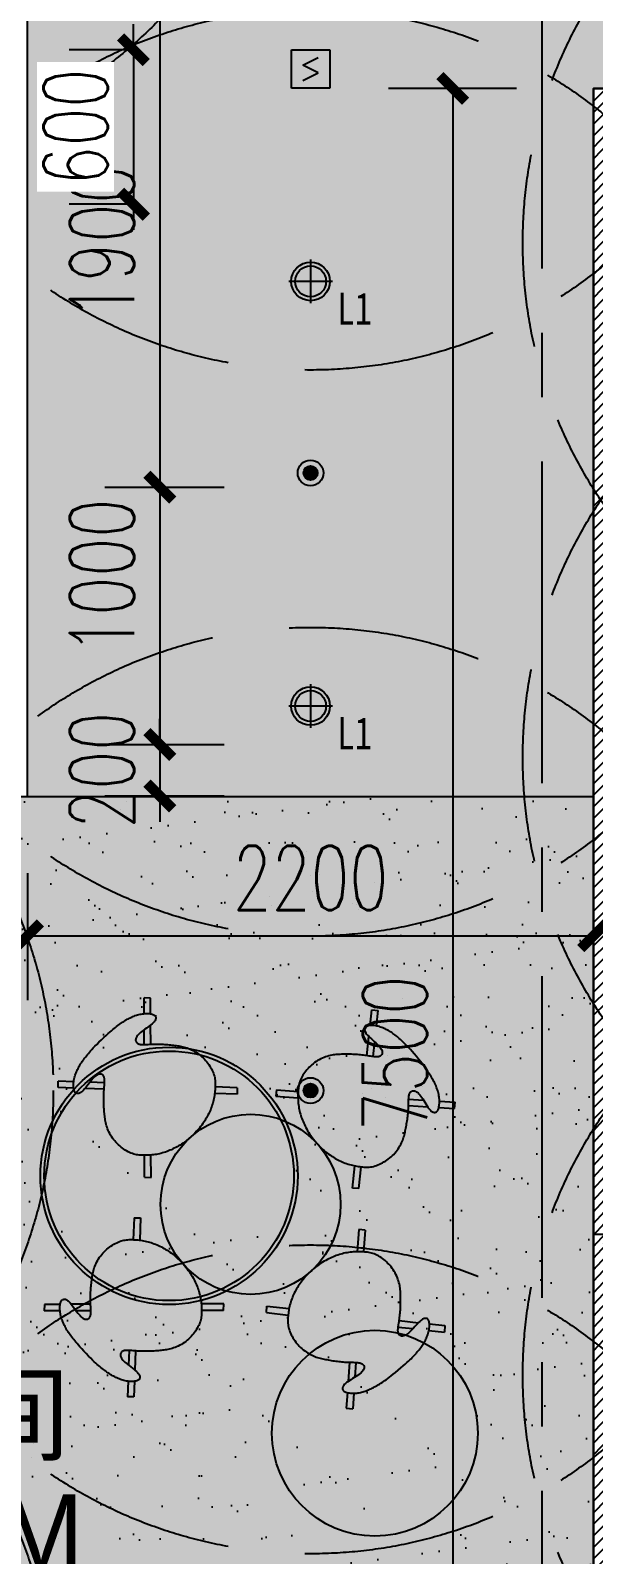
# Model space of a CAD drawing. Header units: millimetres. Extents: x -86392818 to -86307589, y 1129347621 to 1129375919.
# Drawn here: x -86321078 to -86318889, y 1129352624 to 1129358546 of the extents above; entities that cross this region are included whole.
import ezdxf
from ezdxf.enums import TextEntityAlignment as Align

# ---------------------------------------------------------------- set-up
doc = ezdxf.new("R2010")
doc.units = ezdxf.units.MM
doc.header["$LTSCALE"] = 1000
doc.linetypes.add('CENTER', pattern=[2, 1.25, -0.25, 0.25, -0.25])
doc.linetypes.add('DASH', pattern=[0.35, 0.25, -0.1])
doc.layers.get('Defpoints').update_dxf_attribs({"color": 250})
for name, color, linetype in [('A—墙体-填充', 8, 'Continuous'), ('A—轴线', 1, 'CENTER'), ('C—平顶—喷淋', 5, 'Continuous'), ('C—平顶—填充01(线状)', 8, 'Continuous'), ('C—平顶—灯具', 1, 'Continuous'), ('C—平顶—烟感 温感', 3, 'Continuous'), ('C—平顶—轮廓线', 4, 'Continuous'), ('F—地坪—hatch', 8, 'Continuous'), ('F—地坪—分格', 5, 'Continuous'), ('I—平面—移动家具', 165, 'Continuous'), ('p—平面—文字', 40, 'Continuous'), ('P—平面—移动家具', 165, 'Continuous'), ('P—隔墙—石膏板墙（到顶）', 2, 'Continuous'), ('TEXT\u3000文字', 4, 'Continuous'), ('WALL-DIM', 3, 'Continuous'), ('家具尺寸', 165, 'Continuous')]:
    doc.layers.add(name, color=color, linetype=linetype)
doc.styles.add('_TCH_DIM_T3', font='SIMPLEX', dxfattribs={"width": 0.705882, "bigfont": 'GBCBIG'})
doc.styles.add('HZTXT', font='t.shx', dxfattribs={"bigfont": 'hztxt.shx'})
doc.styles.add('MtXpl_', font='simhei.ttf')
doc.styles.add('黑体', font='simhei.ttf')
doc.dimstyles.new('WALL-DIM', dxfattribs={"dimtxt": 250, "dimasz": 100, "dimexe": 250, "dimexo": 300, "dimgap": 100, "dimtad": 1, "dimdec": 0, "dimzin": 0, "dimdsep": 46, "dimtxsty": '_TCH_DIM_T3', "dimblk": 'ARCHTICK', "dimcen": 0.09, "dimclrd": 1, "dimclre": 1, "dimclrt": 7, "dimazin": 2, "dimtfac": 1, "dimtdec": 0, "dimtix": 1, "dimtmove": 2, "dimatfit": 3, "dimfxl": 500, "dimfxlon": 1, "dimtolj": 1, "dimtzin": 0, "dimarcsym": 0})

# ---------------------------------------------------------------- blocks, each defined once
blk = doc.blocks.new('pantry_1')
at = {"layer": 'P—平面—移动家具'}
for p, q in [((-242.2, 500.7), (-224.6, 518.4)), ((-200.8, 456.2), (-242.2, 500.7)), ((-183, 473.8), (-224.6, 518.4)), ((-181.8, 474.8), (-185.7, 471.6)), ((-177.8, 477.7), (-181.8, 474.8)), ((-173.8, 480.5), (-177.8, 477.7)), ((-169.6, 483), (-173.8, 480.5)), ((-165.5, 485.4), (-169.6, 483)), ((-161.2, 487.7), (-165.5, 485.4)), ((-156.9, 489.8), (-161.2, 487.7)), ((-152.5, 491.8), (-156.9, 489.8)), ((-148.1, 493.6), (-152.5, 491.8)), ((-143.6, 495.4), (-148.1, 493.6)), ((-139, 497.1), (-143.6, 495.4)), ((-134.4, 498.6), (-139, 497.1)), ((-129.7, 500.1), (-134.4, 498.6)), ((-124.9, 501.5), (-129.7, 500.1)), ((-120, 502.8), (-124.9, 501.5)), ((-115, 504), (-120, 502.8)), ((-109.9, 505.1), (-115, 504)), ((-104.7, 506.1), (-109.9, 505.1)), ((-99.4, 507.1), (-104.7, 506.1)), ((-93.9, 507.9), (-99.4, 507.1)), ((-88.4, 508.7), (-93.9, 507.9)), ((-82.7, 509.5), (-88.4, 508.7)), ((-76.8, 510.2), (-82.7, 509.5)), ((-70.8, 510.8), (-76.8, 510.2)), ((-64.7, 511.4), (-70.8, 510.8)), ((-58.5, 511.9), (-64.7, 511.4)), ((-51.8, 512.3), (-58.5, 511.9)), ((-44.6, 512.7), (-51.8, 512.3)), ((-36.6, 513), (-44.6, 512.7)), ((-27.5, 513.2), (-36.6, 513)), ((-17.2, 513.3), (-27.5, 513.2)), ((-5.4, 513.3), (-17.2, 513.3)), ((8, 513.1), (-5.4, 513.3)), ((21.5, 512.9), (8, 513.1)), ((33.3, 512.5), (21.5, 512.9)), ((43.6, 512.1), (33.3, 512.5)), ((52.6, 511.6), (43.6, 512.1)), ((60.6, 511.1), (52.6, 511.6)), ((67.8, 510.5), (60.6, 511.1)), ((74.5, 509.8), (67.8, 510.5)), ((80.7, 509.1), (74.5, 509.8)), ((86.8, 508.3), (80.7, 509.1)), ((92.8, 507.5), (86.8, 508.3)), ((98.6, 506.6), (92.8, 507.5)), ((104.3, 505.7), (98.6, 506.6)), ((109.8, 504.7), (104.3, 505.7)), ((115.2, 503.7), (109.8, 504.7)), ((120.5, 502.6), (115.2, 503.7)), ((125.7, 501.4), (120.5, 502.6)), ((130.8, 500.1), (125.7, 501.4)), ((135.7, 498.8), (130.8, 500.1)), ((140.5, 497.3), (135.7, 498.8)), ((145.3, 495.8), (140.5, 497.3)), ((149.9, 494.2), (145.3, 495.8)), ((154.5, 492.5), (149.9, 494.2)), ((159, 490.7), (154.5, 492.5)), ((163.4, 488.8), (159, 490.7)), ((167.8, 486.8), (163.4, 488.8)), ((172.1, 484.6), (167.8, 486.8)), ((176.4, 482.4), (172.1, 484.6)), ((180.6, 480), (176.4, 482.4)), ((184.7, 477.5), (180.6, 480)), ((188.7, 474.8), (184.7, 477.5)), ((192.7, 471.9), (188.7, 474.8)), ((197.7, 467.8), (240.7, 511.2)), ((214.9, 449.7), (257.7, 492.9)), ((257.7, 492.9), (240.7, 511.2)), ((-208, 443), (-208.3, 440.6)), ((-208.3, 440.6), (-208.3, 438.4)), ((-208.3, 438.4), (-207.8, 436.4)), ((-207.2, 445.6), (-208, 443)), ((-207.8, 436.4), (-207.1, 434.5)), ((-205.9, 448.5), (-207.2, 445.6)), ((-207.1, 434.5), (-206, 432.7)), ((-206, 432.7), (-204.6, 431.1)), ((-204.2, 451.5), (-205.9, 448.5)), ((-204.6, 431.1), (-203.1, 429.5)), ((-201.9, 454.7), (-204.2, 451.5)), ((-203.1, 429.5), (-201.2, 428.1)), ((-199.3, 458.1), (-201.9, 454.7)), ((-201.2, 428.1), (-198.9, 426.9)), ((-196.3, 461.5), (-199.3, 458.1)), ((-198.9, 426.9), (-196.2, 425.8)), ((-193, 464.9), (-196.3, 461.5)), ((-196.2, 425.8), (-192.9, 425)), ((-189.4, 468.3), (-193, 464.9)), ((-192.9, 425), (-189, 424.4)), ((-185.7, 471.6), (-189.4, 468.3)), ((-189, 424.4), (-184.4, 424.1)), ((-184.4, 424.1), (-179, 424.1)), ((-179, 424.1), (-172.8, 424.5)), ((-172.8, 424.5), (-165.9, 425.1)), ((-120.2, 369.8), (-171.3, 424.6)), ((-165.9, 425.1), (-158.5, 425.9)), ((-158.5, 425.9), (-150.9, 426.9)), ((-150.9, 426.9), (-143.2, 427.8)), ((-143.2, 427.8), (-135.7, 428.7)), ((-101.2, 386.1), (-140.4, 428.1)), ((-135.7, 428.7), (-128.5, 429.3)), ((-128.5, 429.3), (-121.9, 429.8)), ((-121.9, 429.8), (-115.9, 429.9)), ((-115.9, 429.9), (-110.7, 429.8)), ((-110.7, 429.8), (-106, 429.3)), ((-106, 429.3), (-102, 428.6)), ((-102, 428.6), (-98.6, 427.7)), ((-98.6, 427.7), (-95.6, 426.5)), ((-95.6, 426.5), (-93.1, 425.2)), ((-93.1, 425.2), (-90.9, 423.8)), ((-90.9, 423.8), (-89.2, 422.2)), ((-89.2, 422.2), (-87.7, 420.6)), ((-87.7, 420.6), (-86.6, 418.8)), ((-86.6, 418.8), (-85.7, 417)), ((-85.7, 417), (-85.1, 415.1)), ((-85.1, 415.1), (-84.8, 413.2)), ((98.7, 414.1), (99.6, 415.9)), ((99.6, 415.9), (100.8, 417.6)), ((100.8, 417.6), (102.3, 419.2)), ((102.3, 419.2), (104.2, 420.7)), ((104.2, 420.7), (106.3, 422.1)), ((106.3, 422.1), (108.9, 423.3)), ((108.9, 423.3), (111.9, 424.4)), ((111.9, 424.4), (115.4, 425.2)), ((113.3, 382.7), (153.7, 423.5)), ((115.4, 425.2), (119.4, 425.8)), ((119.4, 425.8), (124.1, 426.1)), ((124.1, 426.1), (129.3, 426.1)), ((129.3, 426.1), (135.3, 425.8)), ((131.7, 365.8), (184.5, 419.1)), ((135.3, 425.8), (141.9, 425.1)), ((141.9, 425.1), (149.1, 424.2)), ((149.1, 424.2), (156.6, 423.1)), ((156.6, 423.1), (164.2, 421.9)), ((164.2, 421.9), (171.8, 420.8)), ((171.8, 420.8), (179.1, 419.7)), ((179.1, 419.7), (186, 418.9)), ((186, 418.9), (192.2, 418.3)), ((192.2, 418.3), (197.6, 418.1)), ((196.6, 468.8), (192.7, 471.9)), ((200.3, 465.6), (196.6, 468.8)), ((197.6, 418.1), (202.2, 418.3)), ((204, 462.2), (200.3, 465.6)), ((202.2, 418.3), (206.1, 418.7)), ((207.4, 458.7), (204, 462.2)), ((206.1, 418.7), (209.4, 419.5)), ((210.6, 455.1), (207.4, 458.7)), ((209.4, 419.5), (212.2, 420.4)), ((213.5, 451.6), (210.6, 455.1)), ((212.2, 420.4), (214.5, 421.6)), ((216.1, 448.2), (213.5, 451.6)), ((214.5, 421.6), (216.4, 423)), ((218.2, 444.9), (216.1, 448.2)), ((216.4, 423), (218, 424.5)), ((218, 424.5), (219.4, 426.1)), ((219.9, 441.8), (218.2, 444.9)), ((219.4, 426.1), (220.6, 427.8)), ((221.1, 438.9), (219.9, 441.8)), ((220.6, 427.8), (221.4, 429.7)), ((221.8, 436.3), (221.1, 438.9)), ((221.4, 429.7), (221.9, 431.7)), ((222, 433.9), (221.8, 436.3)), ((221.9, 431.7), (222, 433.9)), ((-134.3, 357.3), (-138.5, 353.3)), ((-130.1, 361.1), (-134.3, 357.3)), ((-125.8, 365), (-130.1, 361.1)), ((-121.5, 368.7), (-125.8, 365)), ((-117.2, 372.3), (-121.5, 368.7)), ((-113, 375.9), (-117.2, 372.3)), ((-109, 379.3), (-113, 375.9)), ((-105.1, 382.6), (-109, 379.3)), ((-101.6, 385.7), (-105.1, 382.6)), ((-98.3, 388.7), (-101.6, 385.7)), ((-95.4, 391.5), (-98.3, 388.7)), ((-92.9, 394.2), (-95.4, 391.5)), ((-90.8, 396.6), (-92.9, 394.2)), ((-89, 398.9), (-90.8, 396.6)), ((-87.6, 401.1), (-89, 398.9)), ((-86.6, 403.3), (-87.6, 401.1)), ((-85.7, 405.3), (-86.6, 403.3)), ((-85.2, 407.3), (-85.7, 405.3)), ((-84.9, 409.2), (-85.2, 407.3)), ((-84.7, 411.2), (-84.9, 409.2)), ((-84.8, 413.2), (-84.7, 411.2)), ((97.6, 408.4), (97.7, 410.3)), ((97.6, 406.4), (97.6, 408.4)), ((97.9, 404.4), (97.6, 406.4)), ((97.7, 410.3), (98.1, 412.2)), ((98.4, 402.4), (97.9, 404.4)), ((98.1, 412.2), (98.7, 414.1)), ((99.1, 400.3), (98.4, 402.4)), ((100.2, 398.2), (99.1, 400.3)), ((101.5, 396), (100.2, 398.2)), ((103.2, 393.6), (101.5, 396)), ((105.2, 391.1), (103.2, 393.6)), ((107.6, 388.4), (105.2, 391.1)), ((110.4, 385.5), (107.6, 388.4)), ((113.6, 382.4), (110.4, 385.5)), ((117.1, 379.1), (113.6, 382.4)), ((120.8, 375.7), (117.1, 379.1)), ((124.7, 372.2), (120.8, 375.7)), ((128.8, 368.5), (124.7, 372.2)), ((132.9, 364.7), (128.8, 368.5)), ((137.1, 360.8), (132.9, 364.7)), ((141.3, 356.9), (137.1, 360.8)), ((145.4, 352.9), (141.3, 356.9)), ((-189.1, 298.2), (-192.5, 294)), ((-185.6, 302.4), (-189.1, 298.2)), ((-182.1, 306.6), (-185.6, 302.4)), ((-178.4, 311), (-182.1, 306.6)), ((-174.7, 315.3), (-178.4, 311)), ((-170.9, 319.7), (-174.7, 315.3)), ((-167, 324), (-170.9, 319.7)), ((-163.1, 328.3), (-167, 324)), ((-159.1, 332.6), (-163.1, 328.3)), ((-155.1, 336.9), (-159.1, 332.6)), ((-151, 341.1), (-155.1, 336.9)), ((-146.9, 345.2), (-151, 341.1)), ((-142.7, 349.3), (-146.9, 345.2)), ((-138.5, 353.3), (-142.7, 349.3)), ((149.5, 348.8), (145.4, 352.9)), ((153.6, 344.7), (149.5, 348.8)), ((157.6, 340.4), (153.6, 344.7)), ((161.6, 336.2), (157.6, 340.4)), ((165.6, 331.9), (161.6, 336.2)), ((169.5, 327.5), (165.6, 331.9)), ((173.3, 323.1), (169.5, 327.5)), ((177.1, 318.6), (173.3, 323.1)), ((180.8, 314.2), (177.1, 318.6)), ((184.5, 309.7), (180.8, 314.2)), ((188.1, 305.2), (184.5, 309.7)), ((191.6, 300.8), (188.1, 305.2)), ((195, 296.4), (191.6, 300.8)), ((198.4, 292.1), (195, 296.4)), ((-223.7, 239.1), (-225.8, 232.6)), ((-221.4, 245.3), (-223.7, 239.1)), ((-218.9, 251.3), (-221.4, 245.3)), ((-216.3, 257.1), (-218.9, 251.3)), ((-213.6, 262.5), (-216.3, 257.1)), ((-210.8, 267.7), (-213.6, 262.5)), ((-208, 272.5), (-210.8, 267.7)), ((-205, 277.1), (-208, 272.5)), ((-202, 281.4), (-205, 277.1)), ((-198.9, 285.7), (-202, 281.4)), ((-195.8, 289.9), (-198.9, 285.7)), ((-192.5, 294), (-195.8, 289.9)), ((201.6, 287.8), (198.4, 292.1)), ((204.7, 283.6), (201.6, 287.8)), ((207.8, 279.3), (204.7, 283.6)), ((210.7, 275), (207.8, 279.3)), ((213.6, 270.5), (210.7, 275)), ((216.4, 265.8), (213.6, 270.5)), ((219.1, 260.9), (216.4, 265.8)), ((221.7, 255.7), (219.1, 260.9)), ((224.2, 250.2), (221.7, 255.7)), ((226.7, 244.4), (224.2, 250.2)), ((228.9, 238.3), (226.7, 244.4)), ((231.1, 231.9), (228.9, 238.3)), ((-232.9, 191.6), (-233, 184.6)), ((-233, 184.6), (-232.9, 177.7)), ((-232.4, 198.5), (-232.9, 191.6)), ((-232.9, 177.7), (-232.5, 170.9)), ((-231.7, 205.5), (-232.4, 198.5)), ((-230.7, 212.4), (-231.7, 205.5)), ((-229.3, 219.2), (-230.7, 212.4)), ((-227.7, 226), (-229.3, 219.2)), ((-225.8, 232.6), (-227.7, 226)), ((233, 225.4), (231.1, 231.9)), ((234.7, 218.7), (233, 225.4)), ((236.1, 211.9), (234.7, 218.7)), ((237.2, 205), (236.1, 211.9)), ((238, 198.1), (237.2, 205)), ((238.5, 191.1), (238, 198.1)), ((238.7, 184.2), (238.5, 191.1)), ((238.7, 177.3), (238.7, 184.2)), ((-232.5, 170.9), (-231.9, 164.1)), ((-231.9, 164.1), (-231, 157.4)), ((-231, 157.4), (-229.9, 150.9)), ((-229.9, 150.9), (-228.6, 144.5)), ((-228.6, 144.5), (-227.1, 138.2)), ((-227.1, 138.2), (-225.3, 132.2)), ((-225.3, 132.2), (-223.4, 126.3)), ((-223.4, 126.3), (-221.2, 120.7)), ((-221.2, 120.7), (-218.8, 115.3)), ((224.9, 113.7), (227.2, 119.3)), ((227.2, 119.3), (229.3, 125)), ((229.3, 125), (231.3, 131.1)), ((231.3, 131.1), (233, 137.3)), ((233, 137.3), (234.5, 143.6)), ((234.5, 143.6), (235.8, 150.1)), ((235.8, 150.1), (236.9, 156.8)), ((236.9, 156.8), (237.7, 163.5)), ((237.7, 163.5), (238.3, 170.4)), ((238.3, 170.4), (238.7, 177.3)), ((-249.8, 16.8), (-189.9, 77.1)), ((-232.7, -1.5), (-171.5, 60.2)), ((-218.8, 115.3), (-216.2, 110.2)), ((-216.2, 110.2), (-213.5, 105.4)), ((-213.5, 105.4), (-210.5, 100.8)), ((-210.5, 100.8), (-207.3, 96.4)), ((-207.3, 96.4), (-204, 92.3)), ((-204, 92.3), (-200.6, 88.2)), ((-200.6, 88.2), (-197, 84.3)), ((-197, 84.3), (-193.3, 80.5)), ((-193.3, 80.5), (-189.4, 76.7)), ((-189.4, 76.7), (-185.5, 72.9)), ((-185.5, 72.9), (-181.5, 69.1)), ((-181.5, 69.1), (-177.3, 65.3)), ((-177.3, 65.3), (-173, 61.6)), ((-173, 61.6), (-168.6, 57.9)), ((174.9, 56.1), (179.3, 59.7)), ((179.3, 59.7), (183.5, 63.3)), ((183.5, 63.3), (187.7, 67)), ((187.7, 67), (191.7, 70.7)), ((191.7, 70.7), (195.7, 74.4)), ((250.2, 9), (192.2, 71.2)), ((195.7, 74.4), (199.5, 78.1)), ((199.5, 78.1), (203.2, 81.9)), ((203.2, 81.9), (206.8, 85.8)), ((206.8, 85.8), (210.3, 89.9)), ((210.3, 89.9), (213.5, 94.1)), ((213.5, 94.1), (216.6, 98.6)), ((216.6, 98.6), (219.6, 103.4)), ((219.6, 103.4), (222.3, 108.4)), ((222.3, 108.4), (224.9, 113.7)), ((-249.8, 16.8), (-232.7, -1.5)), ((-168.6, 57.9), (-164.1, 54.2)), ((-164.1, 54.2), (-159.5, 50.7)), ((-159.5, 50.7), (-154.7, 47.2)), ((-154.7, 47.2), (-149.7, 43.8)), ((-149.7, 43.8), (-144.6, 40.6)), ((-144.6, 40.6), (-139.4, 37.4)), ((-139.4, 37.4), (-134.1, 34.3)), ((-134.1, 34.3), (-128.7, 31.4)), ((-128.7, 31.4), (-123.2, 28.6)), ((-123.2, 28.6), (-117.6, 25.9)), ((-117.6, 25.9), (-111.9, 23.4)), ((-111.9, 23.4), (-106.2, 21)), ((-106.2, 21), (-100.4, 18.8)), ((-100.4, 18.8), (-94.6, 16.7)), ((-94.6, 16.7), (-88.7, 14.7)), ((-88.7, 14.7), (-82.6, 12.8)), ((-82.6, 12.8), (-76.5, 11)), ((-76.5, 11), (-70.2, 9.4)), ((-70.2, 9.4), (-63.8, 7.8)), ((-63.8, 7.8), (-57.2, 6.3)), ((-57.2, 6.3), (-50.3, 4.9)), ((-50.3, 4.9), (-43.2, 3.6)), ((-43.2, 3.6), (-35.7, 2.5)), ((-35.7, 2.5), (-27.7, 1.6)), ((-27.7, 1.6), (-19.1, 0.8)), ((-19.1, 0.8), (-9.9, 0.3)), ((-9.9, 0.3), (0, 0)), ((0, 0), (9.9, 0)), ((9.9, 0), (19.1, 0.2)), ((19.1, 0.2), (27.7, 0.7)), ((27.7, 0.7), (35.7, 1.4)), ((35.7, 1.4), (43.3, 2.3)), ((43.3, 2.3), (50.5, 3.3)), ((50.5, 3.3), (57.3, 4.5)), ((57.3, 4.5), (64, 5.8)), ((64, 5.8), (70.4, 7.2)), ((70.4, 7.2), (76.8, 8.6)), ((76.8, 8.6), (83, 10.2)), ((83, 10.2), (89.1, 11.9)), ((89.1, 11.9), (95.1, 13.7)), ((95.1, 13.7), (101, 15.6)), ((101, 15.6), (106.8, 17.7)), ((106.8, 17.7), (112.6, 19.9)), ((112.6, 19.9), (118.3, 22.2)), ((118.3, 22.2), (124, 24.7)), ((124, 24.7), (129.6, 27.4)), ((129.6, 27.4), (135.1, 30.1)), ((135.1, 30.1), (140.5, 33)), ((140.5, 33), (145.8, 36)), ((145.8, 36), (151, 39.1)), ((151, 39.1), (156.1, 42.3)), ((156.1, 42.3), (161, 45.7)), ((161, 45.7), (165.7, 49.1)), ((165.7, 49.1), (170.4, 52.6)), ((170.4, 52.6), (174.9, 56.1)), ((232.5, -8.8), (173.3, 54.8)), ((250.2, 9), (232.5, -8.8))]:
    blk.add_line(p, q, dxfattribs=at)
blk = doc.blocks.new('A$C5AE9663F')
at = {"layer": 'A—轴线', "color": 24, "linetype": 'CENTER'}
blk.add_line((18400, -2850), (18400, 24600), dxfattribs=at)
blk = doc.blocks.new('pen lin')
at = {"layer": 'C—平顶—喷淋'}
blk.add_hatch(color=8, dxfattribs=at).paths.add_polyline_path([(-27.5, 0, 1), (27.5, 0, 1)])
for radius in [50, 27.5]:
    blk.add_circle((0, 0), radius, dxfattribs=at)
at = {"layer": 'Defpoints', "color": 251, "linetype": 'DASH', "ltscale": 3}
blk.add_circle((0, 0), 1800, dxfattribs=at)
blk = doc.blocks.new('dffsdsardegew')
at = {"layer": 'C—平顶—灯具'}
h = blk.add_hatch(color=7, dxfattribs=at)
h.set_gradient(color1=(255, 255, 255), color2=(128, 128, 128), name='SPHERICAL')
edge = h.paths.add_edge_path()
edge.add_arc((0, 0), 60, 0, 360)
for p, q in [((0, 84.9), (0, -84.9)), ((84.9, 0), (-84.9, 0))]:
    blk.add_line(p, q, dxfattribs=at)
for radius in [75, 60]:
    blk.add_circle((0, 0), radius, dxfattribs=at)
at = {"layer": 'C—平顶—灯具', "style": '黑体', "width": 0.8}
blk.add_text('L1', height=125, dxfattribs=at).set_placement((171.2, -105.8, 94.1), align=Align.MIDDLE_CENTER)
blk = doc.blocks.new('_ArchTick')
at = {"color": 44, "const_width": 0.4}
blk.add_lwpolyline([(-0.5, -0.5), (0.5, 0.5)], dxfattribs=at)
blk = doc.blocks.new('*D210')
at = {"layer": 'Defpoints', "color": 0, "transparency": 16777216}
for p in [(-86321089.2, 1129358671), (-86321089.2, 1129356771.4), (-86320575, 1129356771.4)]:
    blk.add_point(p, dxfattribs=at)
at = {"layer": 'WALL-DIM', "color": 1, "lineweight": -2, "transparency": 16777216}
for p, q in [((-86320789.2, 1129358671), (-86320325, 1129358671)), ((-86320575, 1129358671), (-86320575, 1129356771.4)), ((-86320789.2, 1129356771.4), (-86320325, 1129356771.4))]:
    blk.add_line(p, q, dxfattribs=at)
at = {"layer": 'WALL-DIM', "color": 1, "lineweight": -2, "transparency": 16777216, "xscale": 100, "yscale": 100, "zscale": 100}
for p, rotation in [((-86320575, 1129358671), 90), ((-86320575, 1129356771.4), 270)]:
    blk.add_blockref('_ArchTick', p, dxfattribs=dict(at, rotation=rotation))
at = {"layer": 'WALL-DIM', "color": 7, "transparency": 16777216, "insert": (-86320800, 1129357721.2), "char_height": 250, "attachment_point": 5, "rotation": 90, "style": '_TCH_DIM_T3'}
blk.add_mtext('\\A1;1900', dxfattribs=at)
blk = doc.blocks.new('*D211')
at = {"layer": 'Defpoints', "color": 0, "transparency": 16777216}
for p in [(-86321089.2, 1129356771.4), (-86321089.2, 1129355771.4), (-86320575, 1129355771.4)]:
    blk.add_point(p, dxfattribs=at)
at = {"layer": 'WALL-DIM', "color": 1, "lineweight": -2, "transparency": 16777216}
for p, q in [((-86320789.2, 1129356771.4), (-86320325, 1129356771.4)), ((-86320575, 1129356771.4), (-86320575, 1129355771.4)), ((-86320789.2, 1129355771.4), (-86320325, 1129355771.4))]:
    blk.add_line(p, q, dxfattribs=at)
at = {"layer": 'WALL-DIM', "color": 1, "lineweight": -2, "transparency": 16777216, "xscale": 100, "yscale": 100, "zscale": 100}
for p, rotation in [((-86320575, 1129356771.4), 90), ((-86320575, 1129355771.4), 270)]:
    blk.add_blockref('_ArchTick', p, dxfattribs=dict(at, rotation=rotation))
at = {"layer": 'WALL-DIM', "color": 7, "transparency": 16777216, "insert": (-86320800, 1129356423.8), "char_height": 250, "attachment_point": 5, "rotation": 90, "style": '_TCH_DIM_T3'}
blk.add_mtext('\\A1;1000', dxfattribs=at)
blk = doc.blocks.new('*D212')
at = {"layer": 'Defpoints', "color": 0, "transparency": 16777216}
for p in [(-86321089.2, 1129355771.4), (-86321089.2, 1129355571.4), (-86320575, 1129355571.4)]:
    blk.add_point(p, dxfattribs=at)
at = {"layer": 'WALL-DIM', "color": 1, "lineweight": -2, "transparency": 16777216}
for p, q in [((-86320575, 1129355771.4), (-86320575, 1129355871.4)), ((-86320789.2, 1129355771.4), (-86320325, 1129355771.4)), ((-86320575, 1129355771.4), (-86320575, 1129355571.4)), ((-86320789.2, 1129355571.4), (-86320325, 1129355571.4)), ((-86320575, 1129355571.4), (-86320575, 1129355471.4))]:
    blk.add_line(p, q, dxfattribs=at)
at = {"layer": 'WALL-DIM', "color": 1, "lineweight": -2, "transparency": 16777216, "xscale": 100, "yscale": 100, "zscale": 100}
for p, rotation in [((-86320575, 1129355771.4), 270), ((-86320575, 1129355571.4), 90)]:
    blk.add_blockref('_ArchTick', p, dxfattribs=dict(at, rotation=rotation))
at = {"layer": 'WALL-DIM', "color": 7, "transparency": 16777216, "insert": (-86320800, 1129355671.4), "char_height": 250, "attachment_point": 5, "rotation": 90, "style": '_TCH_DIM_T3'}
blk.add_mtext('\\A1;200', dxfattribs=at)
blk = doc.blocks.new('*D213')
at = {"layer": 'Defpoints', "color": 0, "transparency": 16777216}
for p in [(-86323839.2, 1129355571.4), (-86321089.2, 1129355571.4), (-86321089.2, 1129355028.2)]:
    blk.add_point(p, dxfattribs=at)
at = {"layer": 'WALL-DIM', "color": 1, "lineweight": -2, "transparency": 16777216}
for p, q in [((-86323839.2, 1129355271.4), (-86323839.2, 1129354778.2)), ((-86321089.2, 1129355271.4), (-86321089.2, 1129354778.2)), ((-86323839.2, 1129355028.2), (-86321089.2, 1129355028.2))]:
    blk.add_line(p, q, dxfattribs=at)
at = {"layer": 'WALL-DIM', "color": 1, "lineweight": -2, "transparency": 16777216, "xscale": 100, "yscale": 100, "zscale": 100, "rotation": 180}
blk.add_blockref('_ArchTick', (-86323839.2, 1129355028.2), dxfattribs=at)
at = {"layer": 'WALL-DIM', "color": 1, "lineweight": -2, "transparency": 16777216, "xscale": 100, "yscale": 100, "zscale": 100}
blk.add_blockref('_ArchTick', (-86321089.2, 1129355028.2), dxfattribs=at)
at = {"layer": 'WALL-DIM', "color": 7, "transparency": 16777216, "insert": (-86322464.2, 1129355253.2), "char_height": 250, "attachment_point": 5, "style": '_TCH_DIM_T3'}
blk.add_mtext('\\A1;2750', dxfattribs=at)
blk = doc.blocks.new('*D214')
at = {"layer": 'Defpoints', "color": 0, "transparency": 16777216}
for p in [(-86318889.2, 1129355674.3), (-86321089.2, 1129355571.4), (-86318889.2, 1129355028.2)]:
    blk.add_point(p, dxfattribs=at)
at = {"layer": 'WALL-DIM', "color": 1, "lineweight": -2, "transparency": 16777216}
for p, q in [((-86318889.2, 1129355374.3), (-86318889.2, 1129354778.2)), ((-86321089.2, 1129355271.4), (-86321089.2, 1129354778.2)), ((-86321089.2, 1129355028.2), (-86318889.2, 1129355028.2))]:
    blk.add_line(p, q, dxfattribs=at)
at = {"layer": 'WALL-DIM', "color": 1, "lineweight": -2, "transparency": 16777216, "xscale": 100, "yscale": 100, "zscale": 100, "rotation": 180}
blk.add_blockref('_ArchTick', (-86321089.2, 1129355028.2), dxfattribs=at)
at = {"layer": 'WALL-DIM', "color": 1, "lineweight": -2, "transparency": 16777216, "xscale": 100, "yscale": 100, "zscale": 100}
blk.add_blockref('_ArchTick', (-86318889.2, 1129355028.2), dxfattribs=at)
at = {"layer": 'WALL-DIM', "color": 7, "transparency": 16777216, "insert": (-86319989.2, 1129355253.2), "char_height": 250, "attachment_point": 5, "style": '_TCH_DIM_T3'}
blk.add_mtext('\\A1;2200', dxfattribs=at)
blk = doc.blocks.new('*D233')
at = {"layer": 'Defpoints', "color": 0, "transparency": 16777216}
for p in [(-86318789.2, 1129354420.8), (-86318189.2, 1129354420.8), (-86318189.2, 1129353866.7)]:
    blk.add_point(p, dxfattribs=at)
at = {"layer": 'WALL-DIM', "color": 1, "lineweight": -2, "transparency": 16777216}
for p, q in [((-86318789.2, 1129354120.8), (-86318789.2, 1129353616.7)), ((-86318189.2, 1129354120.8), (-86318189.2, 1129353616.7)), ((-86318789.2, 1129353866.7), (-86318889.2, 1129353866.7)), ((-86318789.2, 1129353866.7), (-86318189.2, 1129353866.7)), ((-86318189.2, 1129353866.7), (-86318089.2, 1129353866.7))]:
    blk.add_line(p, q, dxfattribs=at)
at = {"layer": 'WALL-DIM', "color": 1, "lineweight": -2, "transparency": 16777216, "xscale": 100, "yscale": 100, "zscale": 100}
blk.add_blockref('_ArchTick', (-86318789.2, 1129353866.7), dxfattribs=at)
at = {"layer": 'WALL-DIM', "color": 1, "lineweight": -2, "transparency": 16777216, "xscale": 100, "yscale": 100, "zscale": 100, "rotation": 180}
blk.add_blockref('_ArchTick', (-86318189.2, 1129353866.7), dxfattribs=at)
at = {"layer": 'WALL-DIM', "color": 7, "transparency": 16777216, "insert": (-86318489.2, 1129354091.7), "char_height": 250, "attachment_point": 5, "style": '_TCH_DIM_T3'}
blk.add_mtext('\\A1;600', dxfattribs=at)
blk = doc.blocks.new('*D285')
at = {"layer": 'Defpoints', "color": 0, "transparency": 16777216}
for p in [(-86317864.2, 1129358694.5), (-86318889.2, 1129358320.8), (-86317864.2, 1129358320.8)]:
    blk.add_point(p, dxfattribs=at)
at = {"layer": 'WALL-DIM', "color": 1, "lineweight": -2, "transparency": 16777216}
for p, q in [((-86318889.2, 1129358620.8), (-86318889.2, 1129358944.5)), ((-86317864.2, 1129358620.8), (-86317864.2, 1129358944.5)), ((-86318889.2, 1129358694.5), (-86317864.2, 1129358694.5))]:
    blk.add_line(p, q, dxfattribs=at)
at = {"layer": 'WALL-DIM', "color": 1, "lineweight": -2, "transparency": 16777216, "xscale": 100, "yscale": 100, "zscale": 100, "rotation": 180}
blk.add_blockref('_ArchTick', (-86318889.2, 1129358694.5), dxfattribs=at)
at = {"layer": 'WALL-DIM', "color": 1, "lineweight": -2, "transparency": 16777216, "xscale": 100, "yscale": 100, "zscale": 100}
blk.add_blockref('_ArchTick', (-86317864.2, 1129358694.5), dxfattribs=at)
at = {"layer": 'WALL-DIM', "color": 7, "transparency": 16777216, "insert": (-86318376.7, 1129358919.5), "char_height": 250, "attachment_point": 5, "style": '_TCH_DIM_T3'}
blk.add_mtext('\\A1;1025', dxfattribs=at)
blk = doc.blocks.new('*D290')
at = {"layer": 'Defpoints', "color": 0, "transparency": 16777216}
for p in [(-86318889.2, 1129358320.8), (-86319436.4, 1129350821), (-86318889.2, 1129350821)]:
    blk.add_point(p, dxfattribs=at)
at = {"layer": 'WALL-DIM', "color": 1, "lineweight": -2, "transparency": 16777216}
for p, q in [((-86319189.2, 1129358320.8), (-86319686.4, 1129358320.8)), ((-86319436.4, 1129358320.8), (-86319436.4, 1129350821)), ((-86319189.2, 1129350821), (-86319686.4, 1129350821))]:
    blk.add_line(p, q, dxfattribs=at)
at = {"layer": 'WALL-DIM', "color": 1, "lineweight": -2, "transparency": 16777216, "xscale": 100, "yscale": 100, "zscale": 100}
for p, rotation in [((-86319436.4, 1129358320.8), 90), ((-86319436.4, 1129350821), 270)]:
    blk.add_blockref('_ArchTick', p, dxfattribs=dict(at, rotation=rotation))
at = {"layer": 'WALL-DIM', "color": 7, "transparency": 16777216, "insert": (-86319661.4, 1129354570.9), "char_height": 250, "attachment_point": 5, "rotation": 90, "style": '_TCH_DIM_T3'}
blk.add_mtext('\\A1;7500', dxfattribs=at)
blk = doc.blocks.new('smoker')
for p, q in [((-144, -144), (-144, 144)), ((-144, 144), (144, 144)), ((144, 144), (144, -144)), ((-58, 29), (58, 86)), ((58, -29), (-58, 29)), ((-58, -86), (58, -29)), ((144, -144), (-144, -144))]:
    blk.add_line(p, q)
blk = doc.blocks.new('*D363')
at = {"layer": 'Defpoints', "color": 0, "transparency": 16777216}
for p in [(-86319491.2, 1129358471), (-86320677.7, 1129357871), (-86319491.2, 1129357871)]:
    blk.add_point(p, dxfattribs=at)
at = {"layer": '家具尺寸', "color": 1, "lineweight": -2, "transparency": 16777216}
for p, q in [((-86320677.7, 1129358471), (-86320677.7, 1129358571)), ((-86320672.7, 1129358471), (-86320927.7, 1129358471)), ((-86320677.7, 1129358471), (-86320677.7, 1129357871)), ((-86320672.7, 1129357871), (-86320927.7, 1129357871)), ((-86320677.7, 1129357871), (-86320677.7, 1129357771))]:
    blk.add_line(p, q, dxfattribs=at)
at = {"layer": '家具尺寸', "color": 1, "lineweight": -2, "transparency": 16777216, "xscale": 100, "yscale": 100, "zscale": 100}
for p, rotation in [((-86320677.7, 1129358471), 270), ((-86320677.7, 1129357871), 90)]:
    blk.add_blockref('_ArchTick', p, dxfattribs=dict(at, rotation=rotation))
at = {"layer": '家具尺寸', "color": 7, "transparency": 16777216, "insert": (-86320902.7, 1129358171), "char_height": 250, "attachment_point": 5, "rotation": 90, "style": '_TCH_DIM_T3', "bg_fill": 3, "box_fill_scale": 1.1, "bg_fill_color": 256, "bg_fill_true_color": 13158600, "bg_fill_transparency": 0}
blk.add_mtext('\\A1;600', dxfattribs=at)

msp = doc.modelspace()

# ---------------------------------------------------------------- hatches: boundary and pattern name
at = {"layer": 'A—墙体-填充'}
h = msp.add_hatch(dxfattribs=at)
h.set_pattern_fill('ANSI31', color=8, scale=10, style=0)
h.paths.add_polyline_path([(-86318189.2, 1129354520.8), (-86318789.2, 1129354520.8), (-86318789.2, 1129358220.8), (-86317864.2, 1129358220.8), (-86317864.2, 1129358320.8), (-86318889.2, 1129358320.8), (-86318889.2, 1129350821), (-86318789.2, 1129350821), (-86318789.2, 1129354420.8), (-86318189.2, 1129354420.8)])
at = {"layer": 'C—平顶—填充01(线状)'}
h = msp.add_hatch(color=256, dxfattribs=at)
h.set_gradient(color1=(255, 255, 255), color2=(128, 128, 128), rotation=45, name='INVCYLINDER')
edge = h.paths.add_edge_path()
edge.add_arc((-86320539.2, 1129354095.2), 485, 0, 360)
at = {"layer": 'C—平顶—轮廓线'}
h = msp.add_hatch(dxfattribs=at)
h.set_pattern_fill('AR-SAND', color=8, scale=5)
edge = h.paths.add_edge_path()
edge.add_arc((-86320539.2, 1129354095.2), 500, 0, 360)
edge = h.paths.add_edge_path()
edge.add_arc((-86322639.2, 1129353595.2), 500, 0, 360)
edge = h.paths.add_edge_path()
edge.add_arc((-86321639.2, 1129352695.2), 500, 0, 360)
edge = h.paths.add_edge_path()
edge.add_arc((-86319739.2, 1129353095.2), 400, 0, 360)
edge = h.paths.add_edge_path()
edge.add_arc((-86322839.2, 1129351295.2), 500, 0, 360)
edge = h.paths.add_edge_path()
edge.add_arc((-86320439.2, 1129351595.2), 500, 0, 360)
edge = h.paths.add_edge_path()
edge.add_arc((-86322039.2, 1129354995.2), 300, 0, 360)
h.paths.add_polyline_path([(-86318889.2, 1129355569.4), (-86323839.2, 1129355569.4), (-86323839.2, 1129350621), (-86319389.2, 1129350621), (-86319389.2, 1129350821), (-86318889.2, 1129350821)])
at = {"layer": 'F—地坪—hatch'}
h = msp.add_hatch(dxfattribs=at)
h.set_pattern_fill('AR-SAND', color=251, scale=5)
h.paths.add_polyline_path([(-86309839.2, 1129360121), (-86315989.2, 1129360121), (-86315989.2, 1129360771), (-86317489.2, 1129360771), (-86317489.2, 1129360121), (-86319389.2, 1129360121), (-86319389.2, 1129360521), (-86319489.2, 1129360521), (-86319489.2, 1129360621), (-86320989.2, 1129360621), (-86320989.2, 1129360521), (-86321089.2, 1129360521), (-86321089.2, 1129355569.4), (-86323839.2, 1129355569.4), (-86323839.2, 1129350621), (-86323439.2, 1129350621), (-86323439.2, 1129350371), (-86319389.2, 1129350371), (-86319389.2, 1129350821), (-86318889.2, 1129350821), (-86318889.2, 1129358320.8), (-86309839.2, 1129358320.8)])

# ---------------------------------------------------------------- linework, layer by layer
at = {"layer": 'C—平顶—灯具'}
for radius in [500, 485]:
    msp.add_circle((-86320539.2, 1129354095.2), radius, dxfattribs=at)
at = {"layer": 'C—平顶—轮廓线'}
msp.add_line((-86321089.2, 1129355569.4), (-86318889.2, 1129355569.4), dxfattribs=at)
msp.add_circle((-86319739.2, 1129353095.2), 400, dxfattribs=at)
at = {"layer": 'F—地坪—分格'}
msp.add_lwpolyline([(-86309839.2, 1129360121), (-86309839.2, 1129358320.8), (-86318889.2, 1129358320.8), (-86318889.2, 1129350821), (-86319389.2, 1129350821), (-86319389.2, 1129350371), (-86323439.2, 1129350371), (-86323439.2, 1129350621), (-86323839.2, 1129350621), (-86323839.2, 1129355569.4), (-86321089.2, 1129355569.4), (-86321089.2, 1129360521)], dxfattribs=at)
at = {"layer": 'I—平面—移动家具'}
msp.add_circle((-86320222.2, 1129353984.5), 350, dxfattribs=at)
at = {"layer": 'P—隔墙—石膏板墙（到顶）'}
msp.add_lwpolyline([(-86318889.2, 1129350821), (-86318889.2, 1129358320.8), (-86317864.2, 1129358320.8), (-86317864.2, 1129358220.8), (-86318789.2, 1129358220.8), (-86318789.2, 1129354520.8), (-86318189.2, 1129354520.8), (-86318189.2, 1129354420.8), (-86318789.2, 1129354420.8), (-86318789.2, 1129350821)], dxfattribs=at)

# ---------------------------------------------------------------- block references
at = {"layer": 'A—轴线'}
msp.add_blockref('A$C5AE9663F', (-86337489.2, 1129350470.8), dxfattribs=at)
at = {"layer": 'C—平顶—喷淋'}
for p in [(-86321864.2, 1129359846), (-86319989.2, 1129359026.6), (-86317364.2, 1129357720.8), (-86319989.2, 1129356826.6), (-86317364.2, 1129355720.8), (-86322789.2, 1129354426.6), (-86319989.2, 1129354426.6), (-86317364.2, 1129353320.8), (-86322789.2, 1129352026.6), (-86319989.2, 1129352026.6), (-86317364.2, 1129350920.8)]:
    msp.add_blockref('pen lin', p, dxfattribs=at)
at = {"layer": 'C—平顶—灯具'}
for p in [(-86319989.2, 1129357570.9), (-86319989.2, 1129355920.9)]:
    msp.add_blockref('dffsdsardegew', p, dxfattribs=at)
at = {"layer": 'C—平顶—烟感 温感', "xscale": 0.5172413793103449, "yscale": 0.5172413793103449, "zscale": 0.5172413793103449}
msp.add_blockref('smoker', (-86319989.2, 1129358395.9), dxfattribs=at)
at = {"layer": 'I—平面—移动家具', "xscale": -1}
for p, rotation in [((-86320445.6, 1129354254.6), 43.12570421287708), ((-86320492.3, 1129353761.2), 133.1257042156687)]:
    msp.add_blockref('pantry_1', p, dxfattribs=dict(at, rotation=rotation))
at = {"layer": 'I—平面—移动家具'}
for p, rotation in [((-86319971.6, 1129354229.5), 310.8072955807609), ((-86319977.3, 1129353733.9), 220.8072955769435)]:
    msp.add_blockref('pantry_1', p, dxfattribs=dict(at, rotation=rotation))

# ---------------------------------------------------------------- texts
at = {"layer": 'p—平面—文字', "style": 'MtXpl_'}
msp.add_text('茶水间', height=300, dxfattribs=at).set_placement((-86322151, 1129353018.7))
at = {"layer": 'TEXT\u3000文字', "color": 24, "ltscale": 20, "style": 'HZTXT'}
msp.add_text('23 SQM', height=300, dxfattribs=at).set_placement((-86322342, 1129352557, 0.6))

# ---------------------------------------------------------------- dimensions: what is measured, and where the dimension line sits
at = {"layer": 'WALL-DIM'}
for base, p1, p2, picture, middle in [((-86317864.2, 1129358694.5), (-86318889.2, 1129358320.8), (-86317864.2, 1129358320.8), '*D285', (-86318376.7, 1129358919.5)), ((-86318889.2, 1129355028.2), (-86321089.2, 1129355571.4), (-86318889.2, 1129355674.3), '*D214', (-86319989.2, 1129355253.2)), ((-86321089.2, 1129355028.2), (-86323839.2, 1129355571.4), (-86321089.2, 1129355571.4), '*D213', (-86322464.2, 1129355253.2)), ((-86318189.2, 1129353866.7), (-86318789.2, 1129354420.8), (-86318189.2, 1129354420.8), '*D233', (-86318489.2, 1129354091.7))]:
    dim = msp.add_linear_dim(base=base, p1=p1, p2=p2, dimstyle='WALL-DIM', dxfattribs=at)
    dim.commit()
    dim.dimension.update_dxf_attribs({"geometry": picture, "text_midpoint": middle})
for base, p1, p2, picture, middle in [((-86320575, 1129356771.4), (-86321089.2, 1129358671), (-86321089.2, 1129356771.4), '*D210', (-86320800, 1129357721.2)), ((-86319436.4, 1129350821), (-86318889.2, 1129358320.8), (-86318889.2, 1129350821), '*D290', (-86319661.4, 1129354570.9)), ((-86320575, 1129355571.4), (-86321089.2, 1129355771.4), (-86321089.2, 1129355571.4), '*D212', (-86320800, 1129355671.4))]:
    dim = msp.add_linear_dim(base=base, p1=p1, p2=p2, angle=90, dimstyle='WALL-DIM', dxfattribs=at)
    dim.commit()
    dim.dimension.update_dxf_attribs({"geometry": picture, "text_midpoint": middle})
dim = msp.add_linear_dim(base=(-86320575, 1129355771.4), p1=(-86321089.2, 1129356771.4), p2=(-86321089.2, 1129355771.4), angle=90, dimstyle='WALL-DIM', dxfattribs=at)
dim.commit()
dim.dimension.update_dxf_attribs({"geometry": '*D211', "text_midpoint": (-86320800, 1129356423.8), "dimtype": 160})

# ---------------------------------------------------------------- next in the draw order: dimensions: what is measured, and where the dimension line sits
at = {"layer": '家具尺寸'}
dim = msp.add_linear_dim(base=(-86320677.7, 1129357871), p1=(-86319491.2, 1129358471), p2=(-86319491.2, 1129357871), angle=90, dimstyle='WALL-DIM', override={"dimfxl": 5, "dimtfill": 1, "dimarcsym": 1}, dxfattribs=at)
dim.commit()
dim.dimension.update_dxf_attribs({"geometry": '*D363', "text_midpoint": (-86320902.7, 1129358171)})

doc.saveas('drawing.dxf')
